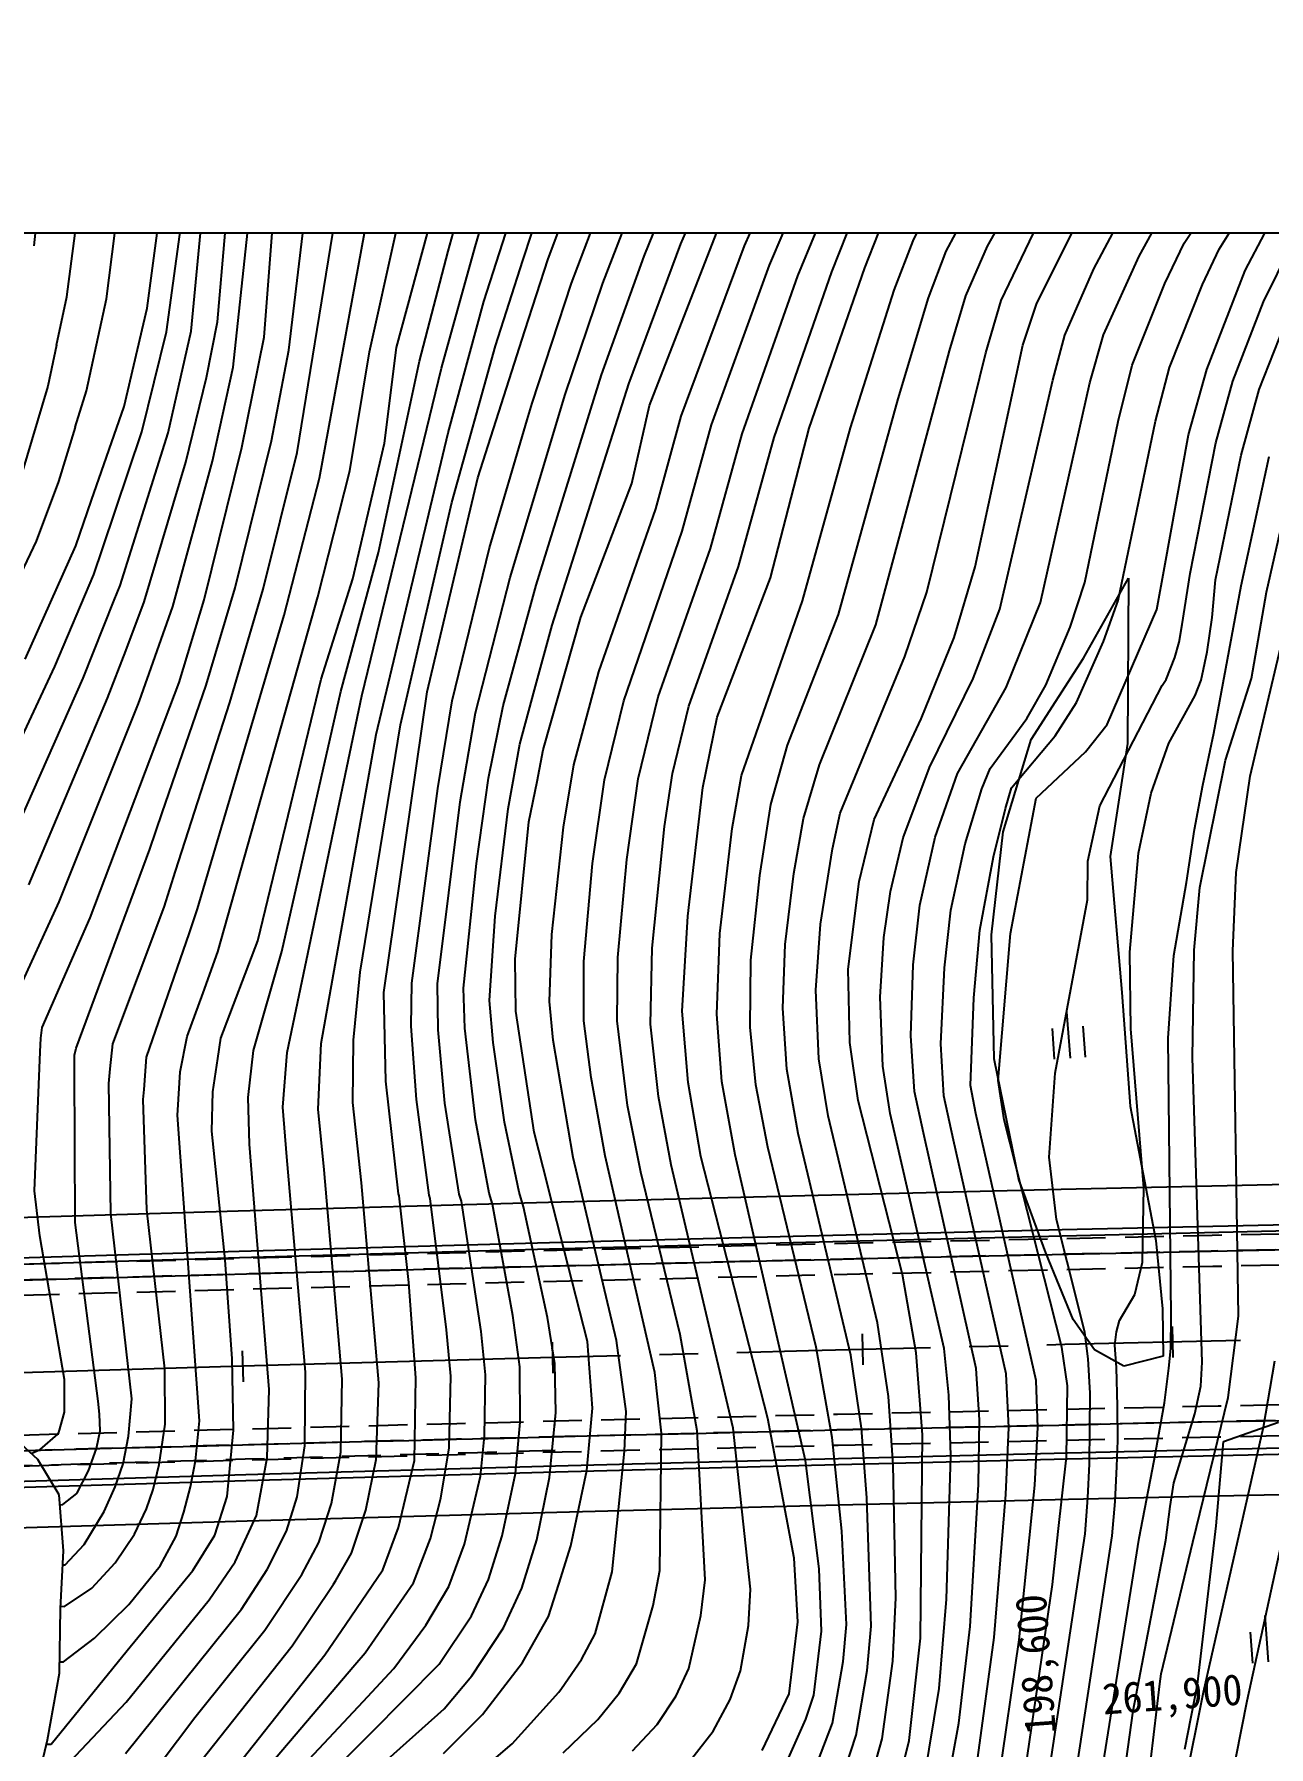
# Model space of a CAD drawing. Header units: millimetres. Extents: x 11366 to 12162, y 1103 to 1810.
# Drawn here: x 11498.6 to 11578.2, y 1448.8 to 1559.3 of the extents above; entities that cross this region are included whole.
import ezdxf
from ezdxf.xclip import XClip

# ---------------------------------------------------------------- set-up
doc = ezdxf.new("R2010")
doc.units = ezdxf.units.MM
doc.header["$LTSCALE"] = 10
doc.header["$MEASUREMENT"] = 0
doc.header["$XCLIPFRAME"] = 2
doc.linetypes.add('CENTER', pattern=[2, 1.25, -0.25, 0.25, -0.25])
doc.linetypes.add('HIDDEN', pattern=[0.375, 0.25, -0.125])
doc.layers.add('TX-PAPR', color=2, linetype='Continuous', plot=False)
doc.layers.add('TZ-BASE', color=253, linetype='Continuous')
doc.layers.add('TZ-CABL', color=4, linetype='Continuous')
doc.styles.add('HANA', font='GulimChe.ttf')
doc.linetypes.add('ZIGZAG', pattern='A,0.0001,-0.2,[131,ltypeshp.shx,S=0.2,R=0,X=-0.2,Y=0],-0.4,[131,ltypeshp.shx,S=0.2,R=180,X=0.2,Y=0],-0.2', length=0.8001)

# ---------------------------------------------------------------- blocks, each defined once
blk = doc.blocks.new('JD-DHDFH546DFH43')
at = {"layer": 'TZ-BASE'}
for p, q in [((55.91, 74.91, 201), (56.79, 87.84, 201)), ((56.66, 68.69, 202), (58.24, 85.24, 202)), ((58.34, 69.28, 203), (59.41, 81.27, 203)), ((59.37, 66.37, 204), (60.88, 80.73, 204)), ((61.37, 68.3, 205), (62.34, 80.88, 205)), ((69.9, 67.64, 210), (73.58, 81.19, 210)), ((73.22, 73.84, 211), (75.15, 80.44, 211)), ((88.23, 74.32, 219), (90.96, 80.37, 219)), ((62.95, 67.45, 206), (64.35, 79.27, 206)), ((74.96, 74.13, 212), (76.58, 79.37, 212)), ((79.67, 73.36, 215), (81.76, 78.69, 215)), ((92.34, 74.19, 221), (94.48, 79.01, 221)), ((120.7, 74.37, 233), (124.13, 79.47, 233)), ((122.97, 73.98, 234), (125.96, 78.82, 234)), ((46.52, 74.2, 197), (46.99, 78, 197)), ((48.64, 70.91, 198), (49.52, 77.61, 198)), ((51.18, 70.77, 199), (52.08, 77.68, 199)), ((63.49, 60.86, 207), (66.29, 78.08, 207)), ((68.15, 67.36, 209), (70.51, 77.89, 209)), ((75.54, 70.6, 213), (77.81, 77.74, 213)), ((81.19, 71.78, 216), (83.52, 77.9, 216)), ((83.2, 71.78, 217), (85.5, 77.69, 217)), ((85.88, 73.52, 218), (87.65, 77.86, 218)), ((93.96, 72.95, 222), (96.29, 78.43, 222)), ((95.79, 72.25, 223), (97.98, 77.58, 223)), ((103.22, 74.52, 226), (104.91, 77.82, 226)), ((105.36, 73.84, 227), (107.27, 77.47, 227)), ((108.02, 74.16, 228), (110, 77.77, 228)), ((53.82, 70.16, 200), (54.68, 76.58, 200)), ((64.93, 59.2, 208), (68.16, 76.83, 208)), ((97.97, 72.52, 224), (99.76, 76.96, 224)), ((100.11, 72.76, 225), (101.57, 76.5, 225)), ((124.64, 72.6, 235), (126.66, 76.43, 235)), ((78.05, 73.24, 214), (78.67, 75.17, 214)), ((86.22, 63.89, 220), (90.9, 75.94, 220)), ((108.9, 70.66, 229), (111.18, 75.4, 229)), ((111.17, 70.42, 230), (114.04, 76.18, 230)), ((114.87, 72.71, 231), (116.72, 76.18, 231)), ((117.79, 73.53, 232), (119.16, 75.98, 232)), ((55.06, 68.65, 201), (55.91, 74.91, 201)), ((72.79, 66.3, 212), (74.96, 74.13, 212)), ((84.88, 65.28, 219), (88.23, 74.32, 219)), ((88.25, 63.21, 221), (92.34, 74.19, 221)), ((102, 71.32, 226), (103.22, 74.52, 226)), ((106.63, 70.97, 228), (108.02, 74.16, 228)), ((119.45, 71.75, 233), (120.7, 74.37, 233)), ((125.81, 70.58, 236), (127.6, 74.2, 236)), ((71.39, 66.74, 211), (73.22, 73.84, 211)), ((76.28, 67.74, 214), (78.05, 73.24, 214)), ((78.17, 68.7, 215), (79.67, 73.36, 215)), ((83.12, 65.87, 218), (85.88, 73.52, 218)), ((90.22, 62.64, 222), (93.96, 72.95, 222)), ((104.21, 70.83, 227), (105.36, 73.84, 227)), ((115.5, 68.45, 232), (117.79, 73.53, 232)), ((121.88, 71.69, 234), (122.97, 73.98, 234)), ((92.19, 62.07, 223), (95.79, 72.25, 223)), ((94.25, 61.82, 224), (97.97, 72.52, 224)), ((96.51, 62.42, 225), (100.11, 72.76, 225)), ((113.01, 68.42, 231), (114.87, 72.71, 231)), ((122.16, 66.22, 235), (124.64, 72.6, 235)), ((47.97, 67.78, 198), (48.64, 70.91, 198)), ((49.9, 64.84, 199), (51.18, 70.77, 199)), ((78.65, 64.04, 216), (81.19, 71.78, 216)), ((80.77, 64.61, 217), (83.2, 71.78, 217)), ((99.18, 62.44, 226), (102, 71.32, 226)), ((102.25, 64.33, 227), (104.21, 70.83, 227)), ((105.56, 67.41, 228), (106.63, 70.97, 228)), ((117.34, 66.49, 233), (119.45, 71.75, 233)), ((119.76, 66.35, 234), (121.88, 71.69, 234)), ((52.34, 63.83, 200), (53.82, 70.16, 200)), ((73.23, 62.13, 213), (75.54, 70.6, 213)), ((107.9, 67.29, 229), (108.9, 70.66, 229)), ((110.3, 67.79, 230), (111.17, 70.42, 230)), ((123.85, 65.47, 236), (125.81, 70.58, 236)), ((125.55, 64.92, 237), (127.47, 69.82, 237)), ((53.48, 62.19, 201), (55.06, 68.65, 201)), ((55.16, 62.12, 202), (56.66, 68.69, 202)), ((57.63, 65.69, 203), (58.34, 69.28, 203)), ((75.14, 59.23, 215), (78.17, 68.7, 215)), ((47.97, 67.78, 198), (47.4, 65.14, 198)), ((59.93, 61.19, 205), (61.37, 68.3, 205)), ((61.83, 61.61, 206), (62.95, 67.45, 206)), ((69.13, 61.45, 210), (69.9, 67.64, 210)), ((73.46, 57.64, 214), (76.28, 67.74, 214)), ((100.82, 49.74, 228), (105.56, 67.41, 228)), ((107.23, 53.49, 230), (110.3, 67.79, 230)), ((112.23, 65.53, 231), (113.01, 68.42, 231)), ((114.61, 65.36, 232), (115.5, 68.45, 232)), ((58.02, 60.31, 204), (59.37, 66.37, 204)), ((66.88, 59.68, 209), (68.15, 67.36, 209)), ((67.66, 45.17, 212), (72.79, 66.3, 212)), ((68.74, 54.4, 211), (71.39, 66.74, 211)), ((104.11, 51.86, 229), (107.9, 67.29, 229)), ((116.45, 62.86, 233), (117.34, 66.49, 233)), ((118.86, 62.88, 234), (119.76, 66.35, 234)), ((56.3, 60.23, 203), (57.63, 65.69, 203)), ((78.9, 52.31, 218), (83.12, 65.87, 218)), ((79.93, 49.72, 219), (84.88, 65.28, 219)), ((108.81, 50.75, 231), (112.23, 65.53, 231)), ((111.43, 51.18, 232), (114.61, 65.36, 232)), ((120.99, 61.99, 235), (122.16, 66.22, 235)), ((122.74, 61.48, 236), (123.85, 65.47, 236)), ((47.4, 65.14, 198), (45.7, 59.44, 198)), ((49.17, 62.49, 199), (49.9, 64.84, 199)), ((78.49, 57.02, 217), (80.77, 64.61, 217)), ((98.41, 50.4, 227), (102.25, 64.33, 227)), ((124.38, 60.69, 237), (125.55, 64.92, 237)), ((50.23, 57.78, 200), (52.34, 63.83, 200)), ((78.33, 62.96, 216), (78.65, 64.04, 216)), ((85.08, 58.85, 220), (86.22, 63.89, 220)), ((86.63, 57.22, 221), (88.25, 63.21, 221)), ((49.17, 62.49, 199), (48.09, 58.99, 199)), ((50.94, 54.65, 201), (53.48, 62.19, 201)), ((52.07, 52.29, 202), (55.16, 62.12, 202)), ((68.59, 42.66, 213), (73.23, 62.13, 213)), ((75.9, 54.71, 216), (78.33, 62.96, 216)), ((88.33, 55.78, 222), (90.22, 62.64, 222)), ((90.15, 54.67, 223), (92.19, 62.07, 223)), ((94.01, 52.78, 225), (96.51, 62.42, 225)), ((96.09, 51.28, 226), (99.18, 62.44, 226)), ((114.29, 52.48, 233), (116.45, 62.86, 233)), ((116.44, 51.32, 234), (118.86, 62.88, 234)), ((119.43, 53.45, 235), (120.99, 61.99, 235)), ((57.5, 51.35, 205), (59.93, 61.19, 205)), ((59.49, 52.13, 206), (61.83, 61.61, 206)), ((61.3, 52.05, 207), (63.49, 60.86, 207)), ((67.07, 52.72, 210), (69.13, 61.45, 210)), ((91.95, 53.5, 224), (94.25, 61.82, 224)), ((121.08, 53.05, 236), (122.74, 61.48, 236)), ((53.63, 51.22, 203), (56.3, 60.23, 203)), ((55.46, 50.92, 204), (58.02, 60.31, 204)), ((64.83, 51.55, 209), (66.88, 59.68, 209)), ((122.72, 52.65, 237), (124.38, 60.69, 237)), ((124.37, 52.25, 238), (126.18, 60.61, 238)), ((126.02, 51.84, 239), (127.83, 59.83, 239)), ((48.09, 58.99, 199), (46.66, 55.14, 199)), ((62.65, 50.37, 208), (64.93, 59.2, 208)), ((71.88, 45.42, 215), (75.14, 59.23, 215)), ((81.78, 50.24, 220), (85.08, 58.85, 220)), ((49.21, 54.84, 200), (50.23, 57.78, 200)), ((70.15, 43.29, 214), (73.46, 57.64, 214)), ((77.22, 52.79, 217), (78.49, 57.02, 217)), ((82.94, 46.71, 221), (86.63, 57.22, 221)), ((84.55, 44.84, 222), (88.33, 55.78, 222)), ((46.66, 55.14, 199), (38.5, 38.02, 199)), ((45.94, 47.52, 200), (49.21, 54.84, 200)), ((50.38, 52.98, 201), (50.94, 54.65, 201)), ((66.3, 45.45, 211), (68.74, 54.4, 211)), ((73.49, 44.84, 216), (75.9, 54.71, 216)), ((86.77, 45.09, 223), (90.15, 54.67, 223)), ((88.75, 44.49, 224), (91.95, 53.5, 224)), ((105.86, 48.93, 230), (107.23, 53.49, 230)), ((118.93, 50.73, 235), (119.43, 53.45, 235)), ((120.58, 49.76, 236), (121.08, 53.05, 236)), ((47.85, 47.05, 201), (50.38, 52.98, 201)), ((51.69, 51.34, 202), (52.07, 52.29, 202)), ((57.62, 45.84, 206), (59.49, 52.13, 206)), ((59.14, 44.74, 207), (61.3, 52.05, 207)), ((65.03, 46.23, 210), (67.07, 52.72, 210)), ((74.99, 44.06, 217), (77.22, 52.79, 217)), ((78.64, 51.36, 218), (78.9, 52.31, 218)), ((90.59, 43.78, 225), (94.01, 52.78, 225)), ((113.35, 49.6, 233), (114.29, 52.48, 233)), ((114.2, 47.59, 237.66), (117.12, 52.76, 237.66)), ((117.12, 52.76, 237.66), (117.04, 42.08, 237.66)), ((122.5, 50.22, 237), (122.72, 52.65, 237)), ((122.62, 42.76, 238), (124.37, 52.25, 238)), ((49.68, 46.31, 202), (51.69, 51.34, 202)), ((52.43, 48.06, 203), (53.63, 51.22, 203)), ((53.32, 44.84, 204), (55.46, 50.92, 204)), ((55.88, 46.03, 205), (57.5, 51.35, 205)), ((58.38, 28.64, 209), (64.83, 51.55, 209)), ((76.77, 44.52, 218), (78.64, 51.36, 218)), ((92.14, 40.02, 226), (96.09, 51.28, 226)), ((102.68, 47.7, 229), (104.11, 51.86, 229)), ((109.22, 45.7, 232), (111.43, 51.18, 232)), ((115.49, 48.67, 234), (116.44, 51.32, 234)), ((124.96, 39.98, 240), (127.67, 51.44, 240)), ((125.05, 46.29, 239), (126.02, 51.84, 239)), ((57.07, 31.43, 208), (62.65, 50.37, 208)), ((78.8, 45.54, 219), (79.93, 49.72, 219)), ((79.36, 41.67, 220), (81.78, 50.24, 220)), ((95.12, 41.99, 227), (98.41, 50.4, 227)), ((97.17, 40.71, 228), (100.82, 49.74, 228)), ((107.09, 46.29, 231), (108.81, 50.75, 231)), ((115.74, 43.31, 235), (118.93, 50.73, 235)), ((120.37, 48.63, 236), (120.58, 49.76, 236)), ((122.18, 47.99, 237), (122.5, 50.22, 237)), ((103.73, 43.67, 230), (105.86, 48.93, 230)), ((111.79, 45.85, 233), (113.35, 49.6, 233)), ((113.75, 44.73, 234), (115.49, 48.67, 234)), ((120.09, 47.64, 236), (120.37, 48.63, 236)), ((51.26, 45.01, 203), (52.43, 48.06, 203)), ((98.52, 37.59, 229), (102.68, 47.7, 229)), ((110.84, 42.35, 237.66), (114.2, 47.59, 237.66)), ((119.55, 46.22, 236), (120.09, 47.64, 236)), ((121.8, 46.17, 237), (122.18, 47.99, 237)), ((42.03, 34.59, 201), (47.85, 47.05, 201)), ((81.34, 40.72, 221), (82.94, 46.71, 221)), ((44.15, 33.86, 202), (49.68, 46.31, 202)), ((54.01, 41.08, 205), (55.88, 46.03, 205)), ((54.79, 37.61, 206), (57.62, 45.84, 206)), ((60.95, 29.36, 210), (65.03, 46.23, 210)), ((62.51, 28.68, 211), (66.3, 45.45, 211)), ((69.08, 26.03, 215), (71.88, 45.42, 215)), ((77.85, 42.05, 219), (78.8, 45.54, 219)), ((104.28, 40.55, 231), (107.09, 46.29, 231)), ((106.09, 40.16, 232), (109.22, 45.7, 232)), ((110.56, 43.69, 233), (111.79, 45.85, 233)), ((115.27, 38.06, 236), (119.29, 45.82, 236)), ((119.29, 45.82, 236), (119.55, 46.22, 236)), ((121.41, 45.19, 237), (121.8, 46.17, 237)), ((123.37, 41.01, 239), (125.05, 46.29, 239)), ((46.19, 32.97, 203), (51.26, 45.01, 203)), ((48.14, 31.88, 204), (53.22, 44.57, 204)), ((53.22, 44.57, 204), (53.32, 44.84, 204)), ((55.64, 33.85, 207), (59.14, 44.74, 207)), ((62.84, 22.15, 212), (67.66, 45.17, 212)), ((72.56, 39.19, 216), (73.49, 44.84, 216)), ((75.83, 39.86, 218), (76.77, 44.52, 218)), ((83.32, 39.74, 222), (84.55, 44.84, 222)), ((85.48, 39.8, 223), (86.77, 45.09, 223)), ((87.69, 40.15, 224), (88.75, 44.49, 224)), ((112.38, 42.58, 234), (113.75, 44.73, 234)), ((119.71, 42.11, 237), (121.41, 45.19, 237)), ((67.55, 27.33, 214), (70.15, 43.29, 214)), ((74.01, 38.33, 217), (74.99, 44.06, 217)), ((89.65, 39.26, 225), (90.59, 43.78, 225)), ((100.71, 37.18, 230), (103.73, 43.67, 230)), ((108.18, 40.47, 233), (110.56, 43.69, 233)), ((114.33, 41.55, 235), (115.74, 43.31, 235)), ((65.04, 22.73, 213), (68.59, 42.66, 213)), ((77.1, 37.88, 219), (77.85, 42.05, 219)), ((94.04, 38.16, 227), (95.12, 41.99, 227)), ((109.03, 36.39, 237.66), (110.84, 42.35, 237.66)), ((109.56, 39.22, 234), (112.38, 42.58, 234)), ((117.04, 42.08, 237.66), (115.94, 34.79, 237.66)), ((118.57, 38.88, 237), (119.71, 42.11, 237)), ((121.9, 39.41, 238), (122.62, 42.76, 238)), ((50.13, 30.84, 205), (54.01, 41.08, 205)), ((78.96, 39.64, 220), (79.36, 41.67, 220)), ((111.16, 38.56, 235), (114.33, 41.55, 235)), ((121.72, 32.79, 239), (123.37, 41.01, 239)), ((75.05, 34.35, 218), (75.83, 39.86, 218)), ((80.66, 36.68, 221), (81.34, 40.72, 221)), ((84.75, 34.6, 223), (85.48, 39.8, 223)), ((87.19, 36.73, 224), (87.69, 40.15, 224)), ((91.55, 36.61, 226), (92.14, 40.02, 226)), ((96.15, 37.25, 228), (97.17, 40.71, 228)), ((102.58, 36, 231), (104.28, 40.55, 231)), ((104.65, 36.04, 232), (106.09, 40.16, 232)), ((107.65, 39.16, 233), (108.18, 40.47, 233)), ((124.05, 33.77, 240), (124.96, 39.98, 240)), ((70.88, 26.62, 216), (72.56, 39.19, 216)), ((78.44, 37.04, 220), (78.96, 39.64, 220)), ((82.54, 34.34, 222), (83.32, 39.74, 222)), ((88.68, 30.94, 225), (89.65, 39.26, 225)), ((106.58, 35.62, 233), (107.65, 39.16, 233)), ((109.17, 37.89, 234), (109.56, 39.22, 234)), ((117.76, 35.01, 237), (118.57, 38.88, 237)), ((121.37, 36.55, 238), (121.9, 39.41, 238)), ((53.99, 35.27, 206), (54.79, 37.61, 206)), ((72.55, 26.58, 217), (74.01, 38.33, 217)), ((76.25, 30.95, 219), (77.1, 37.88, 219)), ((93.33, 33.58, 227), (94.04, 38.16, 227)), ((98.02, 35.3, 229), (98.52, 37.59, 229)), ((108.41, 34.77, 234), (109.17, 37.89, 234)), ((109.5, 29.84, 235), (111.16, 38.56, 235)), ((114.49, 34.49, 236), (115.27, 38.06, 236)), ((77.56, 28.17, 220), (78.44, 37.04, 220)), ((79.91, 29.76, 221), (80.66, 36.68, 221)), ((86.39, 28.89, 224), (87.19, 36.73, 224)), ((90.75, 29.83, 226), (91.55, 36.61, 226)), ((95.53, 33.71, 228), (96.15, 37.25, 228)), ((99.74, 33.18, 230), (100.71, 37.18, 230)), ((120.85, 33.12, 238), (121.37, 36.55, 238)), ((101.75, 32.55, 231), (102.58, 36, 231)), ((103.66, 31.66, 232), (104.65, 36.04, 232)), ((105.66, 31.34, 233), (106.58, 35.62, 233)), ((108.27, 29.74, 237.66), (109.03, 36.39, 237.66)), ((49.24, 22.44, 206), (53.99, 35.27, 206)), ((74.21, 26.31, 218), (75.05, 34.35, 218)), ((81.98, 28.03, 222), (82.54, 34.34, 222)), ((84.17, 28.28, 223), (84.75, 34.6, 223)), ((97.24, 30.44, 229), (98.02, 35.3, 229)), ((107.52, 30.05, 234), (108.41, 34.77, 234)), ((114.47, 32.01, 236), (114.49, 34.49, 236)), ((115.94, 34.79, 237.66), (116.69, 26.02, 237.66)), ((117.19, 28.63, 237), (117.76, 35.01, 237)), ((54.9, 31.54, 207), (55.64, 33.85, 207)), ((92.76, 28.11, 227), (93.33, 33.58, 227)), ((94.96, 29.12, 228), (95.53, 33.71, 228)), ((99.03, 27.53, 230), (99.74, 33.18, 230)), ((123.84, 28.71, 240), (124.05, 33.77, 240)), ((101.34, 29.58, 231), (101.75, 32.55, 231)), ((120.04, 28.42, 238), (120.85, 33.12, 238)), ((121.34, 28.75, 239), (121.72, 32.79, 239)), ((45.33, 25.72, 204), (48.14, 31.88, 204)), ((51.6, 22.72, 207), (54.9, 31.54, 207)), ((56.54, 29.88, 208), (57.07, 31.43, 208)), ((75.9, 25.51, 219), (76.25, 30.95, 219)), ((88.33, 24.83, 225), (88.68, 30.94, 225)), ((103.22, 27.81, 232), (103.66, 31.66, 232)), ((105.24, 27.61, 233), (105.66, 31.34, 233)), ((112.39, 20.82, 236), (114.47, 32.01, 236)), ((47.05, 23.77, 205), (50.13, 30.84, 205)), ((53.78, 21.86, 208), (56.54, 29.88, 208)), ((90.55, 24.62, 226), (90.75, 29.83, 226)), ((96.94, 26.18, 229), (97.24, 30.44, 229)), ((107.13, 25.68, 234), (107.52, 30.05, 234)), ((108.7, 20.34, 235), (109.5, 29.84, 235)), ((58.56, 23.07, 210), (60.95, 29.36, 210)), ((79.76, 25.45, 221), (79.91, 29.76, 221)), ((86.28, 23.98, 224), (86.39, 28.89, 224)), ((94.81, 25.02, 228), (94.96, 29.12, 228)), ((101.1, 25.72, 231), (101.34, 29.58, 231)), ((108.44, 21.75, 237.66), (108.27, 29.74, 237.66)), ((121.25, 21.81, 239), (121.34, 28.75, 239)), ((57.42, 26, 209), (58.38, 28.64, 209)), ((60.68, 22.29, 211), (62.51, 28.68, 211)), ((77.59, 24.83, 220), (77.56, 28.17, 220)), ((81.99, 24.2, 222), (81.98, 28.03, 222)), ((84.13, 24.19, 223), (84.17, 28.28, 223)), ((92.71, 23.78, 227), (92.76, 28.11, 227)), ((103.07, 23.23, 232), (103.22, 27.81, 232)), ((117.27, 23.69, 237), (117.19, 28.63, 237)), ((119.67, 23.09, 238), (120.04, 28.42, 238)), ((124.21, 5.14, 240), (123.84, 28.71, 240)), ((67.13, 22.96, 214), (67.55, 27.33, 214)), ((70.85, 23.86, 216), (70.88, 26.62, 216)), ((72.58, 23.62, 217), (72.55, 26.58, 217)), ((99.13, 22.79, 230), (99.03, 27.53, 230)), ((105.01, 22.71, 233), (105.24, 27.61, 233)), ((56.39, 23.19, 209), (57.42, 26, 209)), ((69.21, 20.31, 215), (69.08, 26.03, 215)), ((74.3, 23.73, 218), (74.21, 26.31, 218)), ((76.14, 22.81, 219), (75.9, 25.51, 219)), ((80.01, 22.95, 221), (79.76, 25.45, 221)), ((97.13, 21.75, 229), (96.94, 26.18, 229)), ((101.26, 21.27, 231), (101.1, 25.72, 231)), ((106.93, 20.02, 234), (107.13, 25.68, 234)), ((116.69, 26.02, 237.66), (117.21, 18.7, 237.66)), ((78.78, 17.02, 220), (77.59, 24.83, 220)), ((88.72, 20.21, 225), (88.33, 24.83, 225)), ((90.89, 20.28, 226), (90.55, 24.62, 226)), ((95.08, 21.08, 228), (94.81, 25.02, 228)), ((113.12, 24.78, 235.71), (113.34, 21.79, 235.71)), ((46.96, 23.09, 205), (47.05, 23.77, 205)), ((71.18, 19.12, 216), (70.85, 23.86, 216)), ((73.02, 18.89, 217), (72.58, 23.62, 217)), ((74.99, 17.82, 218), (74.3, 23.73, 218)), ((82.45, 20.55, 222), (81.99, 24.2, 222)), ((84.79, 18.73, 223), (84.13, 24.19, 223)), ((86.79, 19.31, 224), (86.28, 23.98, 224)), ((93.07, 20.07, 227), (92.71, 23.78, 227)), ((103.3, 19.65, 232), (103.07, 23.23, 232)), ((112.34, 21.72, 235.71), (112.2, 23.71, 235.71)), ((114.33, 21.86, 235.71), (114.19, 23.86, 235.71)), ((118.1, 13.42, 237), (117.27, 23.69, 237)), ((46.54, 13.24, 205), (46.92, 22.19, 205)), ((46.92, 22.19, 205), (46.96, 23.09, 205)), ((49.13, 21.99, 206), (49.24, 22.44, 206)), ((51.43, 21.1, 207), (51.6, 22.72, 207)), ((55.95, 20.91, 209), (56.39, 23.19, 209)), ((58.37, 21.77, 210), (58.56, 23.07, 210)), ((60.32, 19.26, 211), (60.68, 22.29, 211)), ((62.56, 18.62, 212), (62.84, 22.15, 212)), ((64.84, 18.51, 213), (65.04, 22.73, 213)), ((67.09, 18.92, 214), (67.13, 22.96, 214)), ((76.86, 17.67, 219), (76.14, 22.81, 219)), ((81.29, 15.39, 221), (80.01, 22.95, 221)), ((99.67, 19.06, 230), (99.13, 22.79, 230)), ((105.2, 19.35, 233), (105.01, 22.71, 233)), ((119.86, 5.17, 238), (119.67, 23.09, 238)), ((49.13, 21.17, 206), (49.13, 21.99, 206)), ((49.17, 11.18, 206), (49.13, 21.17, 206)), ((51.35, 20.15, 207), (51.43, 21.1, 207)), ((53.62, 19.76, 208), (53.78, 21.86, 208)), ((58.05, 19.61, 210), (58.37, 21.77, 210)), ((95.81, 16.94, 228), (95.08, 21.08, 228)), ((97.74, 18.06, 229), (97.13, 21.75, 229)), ((101.74, 18.23, 231), (101.26, 21.27, 231)), ((110.03, 13.96, 237.66), (108.44, 21.75, 237.66)), ((121.86, 2.19, 239), (121.25, 21.81, 239)), ((51.46, 11.76, 207), (51.35, 20.15, 207)), ((55.8, 18.43, 209), (55.95, 20.91, 209)), ((70.03, 13.04, 215), (69.21, 20.31, 215)), ((83.35, 15.49, 222), (82.45, 20.55, 222)), ((89.53, 15.45, 225), (88.72, 20.21, 225)), ((91.75, 15.56, 226), (90.89, 20.28, 226)), ((93.84, 16.04, 227), (93.07, 20.07, 227)), ((107.26, 18.23, 234), (106.93, 20.02, 234)), ((109.1, 17.81, 235), (108.7, 20.34, 235)), ((111.99, 15.41, 236), (112.39, 20.82, 236)), ((53.56, 19.13, 208), (53.62, 19.76, 208)), ((53.8, 12.01, 208), (53.56, 19.13, 208)), ((57.99, 17.09, 210), (58.05, 19.61, 210)), ((60.41, 16.25, 211), (60.32, 19.26, 211)), ((67.64, 13.74, 214), (67.09, 18.92, 214)), ((72, 12.96, 216), (71.18, 19.12, 216)), ((73.93, 13.02, 217), (73.02, 18.89, 217)), ((87.61, 14.9, 224), (86.79, 19.31, 224)), ((102.53, 7.84, 230), (99.67, 19.06, 230)), ((103.88, 16.98, 232), (103.3, 19.65, 232)), ((105.82, 16.51, 233), (105.2, 19.35, 233)), ((55.78, 18.11, 209), (55.8, 18.43, 209)), ((57.19, -1.61, 209), (55.78, 18.11, 209)), ((62.82, 15.42, 212), (62.56, 18.62, 212)), ((65.23, 14.58, 213), (64.84, 18.51, 213)), ((75.87, 13.08, 218), (74.99, 17.82, 218)), ((85.66, 14.43, 223), (84.79, 18.73, 223)), ((100.92, 4.71, 229), (97.74, 18.06, 229)), ((105.22, 3.07, 231), (101.74, 18.23, 231)), ((111.16, 1, 234), (107.26, 18.23, 234)), ((112.82, 3.15, 235), (109.1, 17.81, 235)), ((117.21, 18.7, 237.66), (118.87, 10.02, 237.66)), ((58.84, 8.78, 210), (57.99, 17.09, 210)), ((77.81, 13.14, 219), (76.86, 17.67, 219)), ((79.66, 13.56, 220), (78.78, 17.02, 220)), ((99.2, 2.64, 228), (95.81, 16.94, 228)), ((107.28, 1.78, 232), (103.88, 16.98, 232)), ((60.85, 10.82, 211), (60.41, 16.25, 211)), ((86.55, 1.52, 222), (83.35, 15.49, 222)), ((96.27, -4.16, 226), (91.75, 15.56, 226)), ((96.97, 3.15, 227), (93.84, 16.04, 227)), ((109.22, 1.42, 233), (105.82, 16.51, 233)), ((64.02, 1.53, 212), (62.82, 15.42, 212)), ((66.39, 1.08, 213), (65.23, 14.58, 213)), ((84.08, 3.57, 221), (81.29, 15.39, 221)), ((88.2, 3.96, 223), (85.66, 14.43, 223)), ((91.61, -2.08, 224), (87.61, 14.9, 224)), ((93.84, -1.45, 225), (89.53, 15.45, 225)), ((112.46, 11.39, 236), (111.99, 15.41, 236)), ((68.75, 0.85, 214), (67.64, 13.74, 214)), ((79.75, 13.2, 220), (79.66, 13.56, 220)), ((111.77, 9.23, 237.66), (110.03, 13.96, 237.66)), ((118.02, 8.63, 237), (118.1, 13.42, 237)), ((46.9, 10.33, 205), (46.54, 13.24, 205)), ((70.06, 12.91, 215), (70.03, 13.04, 215)), ((70.7, 7.33, 215), (70.06, 12.91, 215)), ((72.07, 12.73, 216), (72, 12.96, 216)), ((73.12, 4.27, 216), (72.07, 12.73, 216)), ((74.08, 12.56, 217), (73.93, 13.02, 217)), ((75.35, 4.16, 217), (74.08, 12.56, 217)), ((76.08, 12.38, 218), (75.87, 13.08, 218)), ((77.4, 5.18, 218), (76.08, 12.38, 218)), ((78.09, 12.2, 219), (77.81, 13.14, 219)), ((79.63, 5.06, 219), (78.09, 12.2, 219)), ((82.22, 3.52, 220), (79.75, 13.2, 220)), ((50.66, -0.33, 206), (49.17, 11.18, 206)), ((52.83, -0.18, 207), (51.46, 11.76, 207)), ((54.95, 1.74, 208), (53.8, 12.01, 208)), ((113.85, 5.92, 236), (112.46, 11.39, 236)), ((48.49, 1.06, 205), (46.9, 10.33, 205)), ((61.69, 0.42, 211), (60.85, 10.82, 211)), ((118.87, 10.02, 237.66), (119.3, 5.63, 237.66)), ((113.54, 4.94, 237.66), (111.77, 9.23, 237.66)), ((59.3, 2.39, 210), (58.84, 8.78, 210)), ((103.41, 2.79, 230), (102.53, 7.84, 230)), ((117.52, 6.54, 237), (118.02, 8.63, 237)), ((71.15, 1.18, 215), (70.7, 7.33, 215)), ((114.29, 4.1, 236), (113.85, 5.92, 236)), ((116.54, 4.86, 237), (117.52, 6.54, 237)), ((119.3, 5.63, 237.66), (119.35, 2.56, 237.66)), ((77.86, 1.88, 218), (77.4, 5.18, 218)), ((80.1, 2.1, 219), (79.63, 5.06, 219)), ((101.63, -0.03, 229), (100.92, 4.71, 229)), ((114.91, 2.98, 237.66), (113.54, 4.94, 237.66)), ((116.33, 4.13, 237), (116.54, 4.86, 237)), ((119.85, 3.06, 238), (119.86, 5.17, 238)), ((119.93, 4.48), (119.97, 2.48)), ((123.54, -0.09, 240), (124.21, 5.14, 240)), ((73.39, 1.28, 216), (73.12, 4.27, 216)), ((75.64, 1.36, 217), (75.35, 4.16, 217)), ((79.93, 3.48), (79.99, 1.48)), ((79.93, 3.48), (79.99, 1.48)), ((82.54, -0.78, 220), (82.22, 3.52, 220)), ((84.72, -1, 221), (84.08, 3.57, 221)), ((89.3, -2.24, 223), (88.2, 3.96, 223)), ((99.93, 4), (99.98, 2)), ((114.52, 2.4, 236), (114.29, 4.1, 236)), ((116.22, 3.27, 237), (116.33, 4.13, 237)), ((59.39, -2.21, 210), (59.3, 2.39, 210)), ((59.94, 2.92), (60, 0.92)), ((80.1, 2.1, 219), (79.94, 3.09, 219)), ((98, -2.67, 227), (96.97, 3.15, 227)), ((99.88, -2.07, 228), (99.2, 2.64, 228)), ((103.82, -2.5, 230), (103.41, 2.79, 230)), ((105.52, 0.05, 231), (105.22, 3.07, 231)), ((113.18, 0.65, 235), (112.82, 3.15, 235)), ((114.63, 0.18, 236), (114.52, 2.4, 236)), ((116.81, 1.92, 237.66), (114.91, 2.98, 237.66)), ((116.33, 1.84, 237), (116.22, 3.27, 237)), ((119.35, 2.56, 237.66), (116.81, 1.92, 237.66)), ((119.72, 1.79, 238), (119.85, 3.06, 238)), ((125.83, -2.01, 241), (126.56, 2.26, 241)), ((54.98, -1.82, 208), (54.95, 1.74, 208)), ((63.99, -3.08, 212), (64.02, 1.53, 212)), ((71.05, -4.16, 215), (71.15, 1.18, 215)), ((73.29, -3.35, 216), (73.39, 1.28, 216)), ((75.57, -2.6, 217), (75.64, 1.36, 217)), ((77.88, -1.69, 218), (77.86, 1.88, 218)), ((80.18, -1.06, 219), (80.1, 2.1, 219)), ((80.18, -1.06, 219), (80.1, 2.1, 219)), ((86.98, -2.39, 222), (86.55, 1.52, 222)), ((107.5, -1.55, 232), (107.28, 1.78, 232)), ((109.39, -2.04, 233), (109.22, 1.42, 233)), ((116.4, -0.66, 237), (116.33, 1.84, 237)), ((119.44, -0.44, 238), (119.72, 1.79, 238)), ((121.77, 0.64, 239), (121.86, 2.19, 239)), ((48.48, -1.04, 205), (48.49, 1.06, 205)), ((61.55, -3.99, 211), (61.69, 0.42, 211)), ((66.3, -3.63, 213), (66.39, 1.08, 213)), ((68.59, -4.1, 214), (68.75, 0.85, 214)), ((105.65, -3.84, 231), (105.52, 0.05, 231)), ((111.26, -2.03, 234), (111.16, 1, 234)), ((113.11, -3.95, 235), (113.18, 0.65, 235)), ((114.59, -4.38, 236), (114.63, 0.18, 236)), ((121.4, -1.16, 239), (121.77, 0.64, 239)), ((48.12, -2.35, 205), (48.48, -1.04, 205)), ((50.74, -1.17, 206), (50.66, -0.33, 206)), ((52.62, -2.59, 207), (52.83, -0.18, 207)), ((79.77, -5.26, 219), (80.18, -1.06, 219)), ((80.08, -2.04, 219), (80.18, -1.06, 219)), ((82.18, -4.81, 220), (82.54, -0.78, 220)), ((84.6, -3.57, 221), (84.72, -1, 221)), ((101.94, -4.45, 229), (101.63, -0.03, 229)), ((116.42, -2.87, 237), (116.4, -0.66, 237)), ((118.77, -4.16, 238), (119.44, -0.44, 238)), ((121.26, -9.44, 240), (123.54, -0.09, 240)), ((50.78, -2.25, 206), (50.74, -1.17, 206)), ((54.58, -4.43, 208), (54.98, -1.82, 208)), ((56.94, -4.18, 209), (57.19, -1.61, 209)), ((77.58, -5.01, 218), (77.88, -1.69, 218)), ((92.74, -12.46, 224), (91.61, -2.08, 224)), ((95.55, -10.47, 225), (93.84, -1.45, 225)), ((100.23, -6.58, 228), (99.88, -2.07, 228)), ((107.43, -5.71, 232), (107.5, -1.55, 232)), ((109.21, -6.36, 233), (109.39, -2.04, 233)), ((111.07, -5.75, 234), (111.26, -2.03, 234)), ((120.59, -3.78, 239), (121.4, -1.16, 239)), ((121.95, -19.11, 241), (125.83, -2.01, 241)), ((123.24, -2.93, 240.08), (126.79, -1.68, 240.08)), ((124.76, -19.66, 242), (128.66, -1.76, 242)), ((46.77, -4.1, 197), (45.16, -2.64, 197)), ((46.92, -3.46, 205), (48.06, -2.46, 205)), ((48.06, -2.46, 205), (48.12, -2.35, 205)), ((50.54, -3.38, 206), (50.78, -2.25, 206)), ((52.27, -4.38, 207), (52.62, -2.59, 207)), ((58.97, -6.48, 210), (59.39, -2.21, 210)), ((63.48, -6.5, 212), (63.99, -3.21, 212)), ((63.99, -3.21, 212), (63.99, -3.08, 212)), ((75.32, -5.17, 217), (75.57, -2.6, 217)), ((86.88, -11.26, 222), (86.98, -2.39, 222)), ((89.81, -11.86, 223), (89.3, -2.24, 223)), ((98.63, -8.72, 227), (98, -2.67, 227)), ((103.7, -15.62, 230), (103.82, -2.5, 230)), ((116.37, -4.55, 237), (116.42, -2.87, 237)), ((122.76, -8.37, 240.08), (123.24, -2.93, 240.08)), ((46.34, -3.71, 205), (46.92, -3.46, 205)), ((48.14, -6.37, 197), (46.77, -4.1, 197)), ((50.03, -4.83, 206), (50.54, -3.38, 206)), ((51.76, -5.86, 207), (52.27, -4.38, 207)), ((56.6, -5.87, 209), (56.94, -4.18, 209)), ((60.87, -7.7, 211), (61.55, -3.99, 211)), ((65.7, -6.93, 213), (66.3, -3.63, 213)), ((67.92, -7.36, 214), (68.59, -4.1, 214)), ((70.02, -8.48, 215), (71.05, -4.16, 215)), ((72.75, -6.6, 216), (73.29, -3.35, 216)), ((83.81, -11.34, 221), (84.6, -3.57, 221)), ((97.16, -11.15, 226), (96.27, -4.16, 226)), ((105.37, -13.11, 231), (105.65, -3.84, 231)), ((112.58, -8.75, 235), (113.11, -3.95, 235)), ((114.48, -6.57, 236), (114.59, -4.38, 236)), ((117.79, -9.17, 238), (118.77, -4.16, 238)), ((120.04, -5.61, 239), (120.59, -3.78, 239)), ((49.27, -6.29, 206), (50.03, -4.83, 206)), ((54.2, -6.04, 208), (54.58, -4.43, 208)), ((74.29, -9.56, 217), (75.32, -5.17, 217)), ((76.72, -9.02, 218), (77.58, -5.01, 218)), ((78.94, -9.29, 219), (79.77, -5.26, 219)), ((81.14, -9.67, 220), (82.18, -4.81, 220)), ((102.11, -13.02, 229), (101.94, -4.45, 229)), ((116.26, -6.8, 237), (116.37, -4.55, 237)), ((48.42, -10, 197), (48.14, -6.37, 197)), ((48.38, -7, 206), (49.27, -6.29, 206)), ((51.05, -7.46, 207), (51.76, -5.86, 207)), ((53.78, -7.27, 208), (54.2, -6.04, 208)), ((56.18, -7.49, 209), (56.6, -5.87, 209)), ((58.17, -8.97, 210), (58.97, -6.48, 210)), ((62.81, -8.72, 212), (63.48, -6.5, 212)), ((72.09, -9.2, 216), (72.75, -6.6, 216)), ((100.52, -14.84, 228), (100.23, -6.58, 228)), ((106.9, -14.86, 232), (107.43, -5.71, 232)), ((108.45, -15.57, 233), (109.21, -6.36, 233)), ((110.05, -15.74, 234), (111.07, -5.75, 234)), ((114.32, -8.89, 236), (114.48, -6.57, 236)), ((119.79, -7.12, 239), (120.04, -5.61, 239)), ((48.19, -7.03, 206), (48.38, -7, 206)), ((49.76, -9.58, 207), (51.05, -7.46, 207)), ((53, -8.91, 208), (53.78, -7.27, 208)), ((55.68, -9.04, 209), (56.18, -7.49, 209)), ((59.48, -10.69, 211), (60.87, -7.7, 211)), ((65.21, -8.46, 213), (65.7, -6.93, 213)), ((66.99, -10.13, 214), (67.92, -7.36, 214)), ((116.05, -9.03, 237), (116.26, -6.8, 237)), ((119.53, -9.3, 239), (119.79, -7.12, 239)), ((61.56, -11.19, 212), (62.81, -8.72, 212)), ((64.89, -9.45, 213), (65.21, -8.46, 213)), ((69.01, -11.22, 215), (70.02, -8.48, 215)), ((98.93, -14.75, 227), (98.63, -8.72, 227)), ((112.2, -12.16, 235), (112.58, -8.75, 235)), ((121.56, -18.61, 240.08), (122.76, -8.37, 240.08)), ((48.52, -10.89, 207), (49.76, -9.58, 207)), ((51.76, -10.77, 208), (53, -8.91, 208)), ((54.66, -10.96, 209), (55.68, -9.04, 209)), ((56.76, -11.25, 210), (58.17, -8.97, 210)), ((63.78, -11.51, 213), (64.89, -9.45, 213)), ((70.99, -12.05, 216), (72.09, -9.2, 216)), ((73.27, -12.28, 217), (74.29, -9.56, 217)), ((75.82, -11.84, 218), (76.72, -9.02, 218)), ((77.97, -12.4, 219), (78.94, -9.29, 219)), ((80.36, -12.15, 220), (81.14, -9.67, 220)), ((110.02, -37.27, 236), (114.32, -8.89, 236)), ((111.79, -37.14, 237), (116.05, -9.03, 237)), ((112.69, -41.22, 238), (117.79, -9.17, 238)), ((117.42, -20.3, 239), (119.53, -9.3, 239)), ((119.21, -17.92, 240), (121.26, -9.44, 240)), ((48.22, -13.71, 197), (48.42, -10, 197)), ((48.37, -10.9, 207), (48.52, -10.89, 207)), ((50.25, -12.39, 208), (51.76, -10.77, 208)), ((52.64, -13.45, 209), (54.66, -10.96, 209)), ((57.81, -13.14, 211), (59.48, -10.69, 211)), ((65.98, -11.9, 214), (66.99, -10.13, 214)), ((95.78, -14.57, 225), (95.55, -10.47, 225)), ((52.53, -16.41, 210), (56.76, -11.25, 210)), ((59.9, -13.75, 212), (61.56, -11.19, 212)), ((61.4, -15.11, 213), (63.78, -11.51, 213)), ((65.83, -12.15, 214), (65.98, -11.9, 214)), ((66.62, -14.73, 215), (69.01, -11.22, 215)), ((67.88, -16.57, 216), (70.99, -12.05, 216)), ((74.74, -14.19, 218), (75.82, -11.84, 218)), ((82.7, -15.34, 221), (83.81, -11.34, 221)), ((86.46, -13.52, 222), (86.88, -11.26, 222)), ((89.53, -14.16, 223), (89.81, -11.86, 223)), ((97.31, -15.17, 226), (97.16, -11.15, 226)), ((48.49, -13.57, 208), (50.25, -12.39, 208)), ((52.45, -19.75, 211), (57.81, -13.14, 211)), ((63.17, -16.11, 214), (65.83, -12.15, 214)), ((71.79, -14.79, 217), (73.27, -12.28, 217)), ((76.79, -14.95, 219), (77.97, -12.4, 219)), ((79.7, -14.23, 220), (80.36, -12.15, 220)), ((92.6, -14.8, 224), (92.74, -12.46, 224)), ((101.92, -17.11, 229), (102.11, -13.02, 229)), ((104.89, -18.86, 231), (105.37, -13.11, 231)), ((108.84, -35.22, 235), (112.2, -12.16, 235)), ((48.15, -17.89, 197), (48.22, -13.71, 197)), ((48.23, -13.56, 208), (48.49, -13.57, 208)), ((50.41, -15.63, 209), (52.64, -13.45, 209)), ((52.41, -23.07, 212), (59.9, -13.75, 212)), ((72.64, -17.29, 218), (74.74, -14.19, 218)), ((78.02, -17.2, 220), (79.7, -14.23, 220)), ((85.37, -17.27, 222), (86.46, -13.52, 222)), ((88.75, -17.57, 223), (89.53, -14.16, 223)), ((125.91, -14.17, 241.42), (126.13, -17.16, 241.42)), ((56.89, -20.74, 213), (61.4, -15.11, 213)), ((65.28, -16.7, 215), (66.62, -14.73, 215)), ((69.73, -17.58, 217), (71.79, -14.79, 217)), ((74.75, -18.05, 219), (76.79, -14.95, 219)), ((81.83, -17, 221), (82.7, -15.34, 221)), ((92.08, -17.72, 224), (92.6, -14.8, 224)), ((95.23, -19.21, 225), (95.78, -14.57, 225)), ((96.82, -19.31, 226), (97.31, -15.17, 226)), ((98.7, -17.12, 227), (98.93, -14.75, 227)), ((100.25, -17.7, 228), (100.52, -14.84, 228)), ((106.17, -21.1, 232), (106.9, -14.86, 232)), ((125.13, -17.23, 241.42), (124.99, -15.24, 241.42)), ((47.62, -22.46, 210), (52.53, -16.41, 210)), ((48.42, -17.15, 209), (50.41, -15.63, 209)), ((53.82, -27.91, 214), (63.17, -16.11, 214)), ((67.21, -17.35, 216), (67.88, -16.57, 216)), ((102.97, -22.22, 230), (103.7, -15.62, 230)), ((107.4, -23.32, 233), (108.45, -15.57, 233)), ((108.56, -26.05, 234), (110.05, -15.74, 234)), ((48.16, -17.14, 209), (48.42, -17.15, 209)), ((59.14, -26.82, 216), (67.21, -17.35, 216)), ((59.28, -24.29, 215), (65.28, -16.7, 215)), ((67.75, -19.7, 217), (69.73, -17.58, 217)), ((68.21, -21.77, 218), (72.64, -17.29, 218)), ((75.45, -20.55, 220), (78.02, -17.2, 220)), ((80.54, -18.86, 221), (81.83, -17, 221)), ((84.26, -19.18, 222), (85.37, -17.27, 222)), ((87.93, -19.34, 223), (88.75, -17.57, 223)), ((98.02, -21.1, 227), (98.7, -17.12, 227)), ((101.23, -22.12, 229), (101.92, -17.11, 229)), ((47.38, -22.18, 197), (48.15, -17.89, 197)), ((72.96, -20.19, 219), (74.75, -18.05, 219)), ((91.42, -19.57, 224), (92.08, -17.72, 224)), ((99.54, -21.88, 228), (100.25, -17.7, 228)), ((116.55, -40.57, 240), (119.13, -18.56, 240)), ((119.13, -18.56, 240), (119.21, -17.92, 240)), ((120.75, -22.78, 240.08), (121.56, -18.61, 240.08)), ((46.73, -25.82, 211), (52.45, -19.75, 211)), ((61.51, -26.36, 217), (67.75, -19.7, 217)), ((77.35, -22.44, 221), (80.37, -19.1, 221)), ((80.37, -19.1, 221), (80.54, -18.86, 221)), ((82.89, -20.87, 222), (84.26, -19.18, 222)), ((86.72, -21.2, 223), (87.93, -19.34, 223)), ((90.33, -21.62, 224), (91.42, -19.57, 224)), ((93.48, -22.87, 225), (95.23, -19.21, 225)), ((96.3, -20.85, 226), (96.82, -19.31, 226)), ((103.93, -24.75, 231), (104.89, -18.86, 231)), ((119.01, -33.61, 241), (121.95, -19.11, 241)), ((123.49, -26.15, 242), (124.76, -19.66, 242)), ((44.53, -37.09, 213), (56.89, -20.74, 213)), ((68.71, -23.98, 219), (72.96, -20.19, 219)), ((72.92, -23.07, 220), (75.45, -20.55, 220)), ((80.65, -23.01, 222), (82.89, -20.87, 222)), ((94.84, -24.14, 226), (96.3, -20.85, 226)), ((114.37, -41.89, 239), (117.42, -20.3, 239)), ((62.19, -27.85, 218), (68.21, -21.77, 218)), ((85.12, -22.9, 223), (86.72, -21.2, 223)), ((88.87, -23.49, 224), (90.33, -21.62, 224)), ((96.55, -24.94, 227), (98.02, -21.1, 227)), ((98.32, -25.59, 228), (99.54, -21.88, 228)), ((105.14, -26.77, 232), (106.17, -21.1, 232)), ((45.77, -29.13, 197), (47.38, -22.18, 197)), ((47.31, -22.47, 210), (47.62, -22.46, 210)), ((73.71, -25.54, 221), (77.35, -22.44, 221)), ((99.93, -26.67, 229), (101.23, -22.12, 229)), ((101.65, -27.54, 230), (102.97, -22.22, 230))]:
    blk.add_line(p, q, dxfattribs=at)
for radius, start, end in [(10010, 90.032142, 91.546986), (10010, 90.032142, 91.546986), (10007.4, 90.032142, 91.546986), (10010, 91.546986, 92.005352), (10010, 91.546986, 92.005352), (10007, 90.032142, 91.546986), (10007.4, 91.546986, 92.005352), (10007, 91.546986, 92.005352), (10000, 91.546986, 92.005352), (9993, 90.032142, 91.546986), (9992.6, 90.032142, 91.546986), (9990, 90.032142, 91.546986), (9990, 90.032142, 91.546986), (9993, 91.546986, 92.005352), (9992.6, 91.546986, 92.005352), (9990, 91.546986, 92.005352), (9990, 91.546986, 92.005352)]:
    blk.add_arc((349.93, -9993.88), radius, start, end, dxfattribs=at)
at = {"layer": 'TZ-BASE', "linetype": 'CENTER'}
blk.add_arc((349.93, -9993.88), 10000, 90.032142, 91.546986, dxfattribs=at)
at = {"layer": 'TZ-BASE', "style": 'HANA'}
for s, rotation, p in [('198,600', 94.1197, (112.43, -21.75)), ('261,900', 4.1197, (115.5, -20.55))]:
    blk.add_text(s, height=2, rotation=rotation, dxfattribs=at).set_placement(p)

msp = doc.modelspace()

# ---------------------------------------------------------------- linework, layer by layer
at = {"layer": 'TX-PAPR', "flags": 128}
msp.add_lwpolyline([(11454.69, 1396.46), (12149.29, 1396.46), (12154.55, 1546.46), (11449.44, 1546.46), (11454.69, 1396.46)], dxfattribs=at)
at = {"layer": 'TZ-CABL', "linetype": 'HIDDEN'}
for points in [[(11451.59, 1478.55, -0.009224), (11845.18, 1483.99, -0.009224)], [(11451.62, 1477.55, -0.009218), (11844.92, 1482.99, -0.009218)], [(11451.66, 1476.55, -0.009224), (11845.17, 1481.99, -0.009224)], [(11452.19, 1467.55, -0.009209), (11845.13, 1472.99, -0.009209)], [(11452.22, 1466.55, -0.009203), (11844.87, 1471.99, -0.009203)], [(11452.25, 1465.55, -0.009209), (11845.12, 1470.99, -0.009209)]]:
    msp.add_lwpolyline(points, format="xyb", dxfattribs=at)
at = {"layer": 'TZ-CABL', "linetype": 'ZIGZAG', "ltscale": 0.5}
for points in [[(11451.62, 1477.55, -0.009218), (11844.92, 1482.99, -0.009218)], [(11452.22, 1466.55, -0.009203), (11844.87, 1471.99, -0.009203)]]:
    msp.add_lwpolyline(points, format="xyb", dxfattribs=at)
at = {"layer": 'TZ-CABL', "linetype": 'HIDDEN'}
msp.add_arc((11801.99, -8522.42), 9994, 91.546986, 92.005352, dxfattribs=at)

# ---------------------------------------------------------------- block references
at = {"layer": 'TZ-BASE'}
ref = msp.add_blockref('JD-DHDFH546DFH43', (11452.06, 1471.46), dxfattribs=at)
XClip(ref).set_block_clipping_path([(2.6260724032, -75), (697.2310196891, -74.9999999943), (702.4831644844, 75.0000000058), (-2.6260724032, 75)])

doc.saveas('drawing.dxf')
